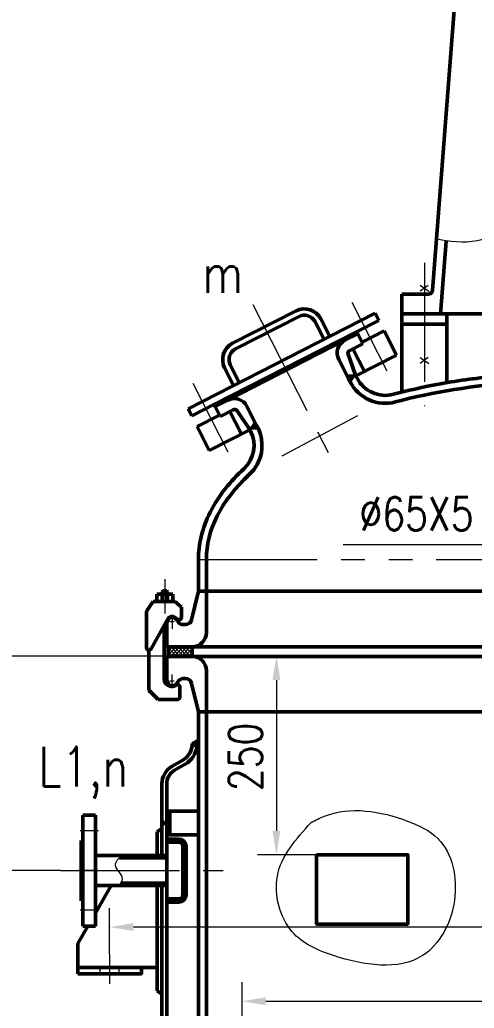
# Model space of a CAD drawing. Header units: millimetres. Extents: x -300 to 50368, y -660 to 14113.
# Drawn here: x 44308 to 44881, y 11544 to 12790 of the extents above; entities that cross this region are included whole.
import ezdxf

# ---------------------------------------------------------------- set-up
doc = ezdxf.new("R2010")
doc.units = ezdxf.units.MM
doc.header["$LTSCALE"] = 120
for name, pattern in [('CENTER', [2, 1.25, -0.25, 0.25, -0.25]), ('DASHED', [0.75, 0.5, -0.25]), ('PHANTOM', [2.5, 1.25, -0.25, 0.25, -0.25, 0.25, -0.25])]:
    doc.linetypes.add(name, pattern=pattern)
doc.layers.get('Defpoints').update_dxf_attribs({"lineweight": 18})
for name, color, linetype, lineweight in [('1轮廓实线层', 7, 'Continuous', 50), ('2细线层', 4, 'Continuous', 18), ('3中心线层', 1, 'CENTER', 18), ('4虚线层', 6, 'DASHED', 18), ('5剖面线层', 2, 'Continuous', 18), ('7标注层', 4, 'Continuous', 20), ('9双点划线层', 6, 'PHANTOM', 18)]:
    doc.layers.add(name, color=color, linetype=linetype, lineweight=lineweight)
doc.styles.add('PC_TEXTSTYLE', font='gbenor.shx', dxfattribs={"width": 0.8, "bigfont": 'gbcbig.shx'})
doc.styles.add('TH_GBDIM', font='romans.shx', dxfattribs={"width": 0.8, "bigfont": 'gbcbig.shx'})
doc.dimstyles.new('TH_GBDIM', dxfattribs={"dimscale": 12, "dimtxt": 3.5, "dimasz": 2.5, "dimexe": 2, "dimexo": 0, "dimgap": 1.5, "dimtad": 1, "dimdec": 0, "dimzin": 0, "dimdsep": 46, "dimtxsty": 'TH_GBDIM', "dimcen": 2.5, "dimclrd": 256, "dimclre": 256, "dimclrt": 256, "dimadec": 0, "dimazin": 0, "dimtfac": 0.714286, "dimtdec": 0, "dimtmove": 0, "dimatfit": 3, "dimfxl": 0, "dimtzin": 0, "dimlwd": -1, "dimlwe": -1, "dimarcsym": 0})
pattern_1 = [(45, (9505.66893, 469.9703), (-0.224506403, 0.224506403), []), (135, (9505.66893, 469.9703), (-0.224506403, -0.224506403), [])]
pattern_2 = [(135, (80480.48713, 469.9703), (0.224506403, 0.224506403), []), (45, (80480.48713, 469.9703), (0.224506403, -0.224506403), [])]

# ---------------------------------------------------------------- blocks, each defined once
blk = doc.blocks.new('*D142')
at = {"layer": '7标注层'}
for p, q in [((44727.8, 11987.7), (44607.5, 11987.7)), ((44631.5, 11957.7), (44631.5, 11767.7)), ((44682, 11737.7), (44607.5, 11737.7))]:
    blk.add_line(p, q, dxfattribs=at)
for points in [[(44626.5, 11957.7), (44636.5, 11957.7), (44631.5, 11987.7)], [(44626.5, 11767.7), (44636.5, 11767.7), (44631.5, 11737.7)]]:
    blk.add_solid(points, dxfattribs=at)
at = {"layer": 'Defpoints', "color": 0}
for p in [(44727.8, 11987.7), (44631.5, 11737.7), (44682, 11737.7)]:
    blk.add_point(p, dxfattribs=at)
at = {"layer": '7标注层', "insert": (44592.5, 11860.9), "char_height": 42, "attachment_point": 5, "rotation": 90, "style": 'TH_GBDIM'}
blk.add_mtext('250', dxfattribs=at)
blk = doc.blocks.new('*D157')
at = {"layer": '7标注层'}
for p, q in [((44495.1, 11987.7), (44262.5, 11987.7)), ((44286.5, 11747.7), (44286.5, 11957.7)), ((44359.2, 11717.7), (44262.5, 11717.7))]:
    blk.add_line(p, q, dxfattribs=at)
for points in [[(44281.5, 11957.7), (44291.5, 11957.7), (44286.5, 11987.7)], [(44281.5, 11747.7), (44291.5, 11747.7), (44286.5, 11717.7)]]:
    blk.add_solid(points, dxfattribs=at)
at = {"layer": 'Defpoints', "color": 0}
for p in [(44286.5, 11987.7), (44495.1, 11987.7), (44359.2, 11717.7)]:
    blk.add_point(p, dxfattribs=at)
at = {"layer": '7标注层', "insert": (44247.5, 11868.9), "char_height": 42, "attachment_point": 5, "rotation": 90, "style": 'TH_GBDIM'}
blk.add_mtext('270', dxfattribs=at)
blk = doc.blocks.new('*D159')
at = {"layer": '7标注层'}
for p, q in [((44421.1, 11612.5), (44421.1, 11670.5)), ((45565.1, 11626.5), (45565.1, 11670.5)), ((45535.1, 11646.5), (44451.1, 11646.5))]:
    blk.add_line(p, q, dxfattribs=at)
for points in [[(44451.1, 11651.5), (44451.1, 11641.5), (44421.1, 11646.5)], [(45535.1, 11651.5), (45535.1, 11641.5), (45565.1, 11646.5)]]:
    blk.add_solid(points, dxfattribs=at)
at = {"layer": 'Defpoints', "color": 0}
for p in [(44421.1, 11646.5), (45565.1, 11626.5), (44421.1, 11612.5)]:
    blk.add_point(p, dxfattribs=at)
at = {"layer": '7标注层', "insert": (45161, 11685.5), "char_height": 42, "attachment_point": 5, "style": 'TH_GBDIM'}
blk.add_mtext('%%C1140{}{}', dxfattribs=at)
blk = doc.blocks.new('*D164')
at = {"layer": '7标注层'}
for p, q in [((44588.1, 11487.7), (44588.1, 11577)), ((45398.1, 11487.7), (45398.1, 11577)), ((44618.1, 11553), (45368.1, 11553))]:
    blk.add_line(p, q, dxfattribs=at)
for points in [[(44618.1, 11558), (44618.1, 11548), (44588.1, 11553)], [(45368.1, 11558), (45368.1, 11548), (45398.1, 11553)]]:
    blk.add_solid(points, dxfattribs=at)
at = {"layer": 'Defpoints', "color": 0}
for p in [(45398.1, 11553), (44588.1, 11487.7), (45398.1, 11487.7)]:
    blk.add_point(p, dxfattribs=at)
at = {"layer": '7标注层', "insert": (45138.6, 11592), "char_height": 42, "attachment_point": 5, "style": 'TH_GBDIM'}
blk.add_mtext('%%C810{}{}', dxfattribs=at)
blk = doc.blocks.new('*D165')
at = {"layer": '7标注层'}
for p, q in [((44960.6, 12128.4), (44960.6, 12152.4)), ((45025.6, 12128.4), (45025.6, 12152.4)), ((44930.6, 12128.4), (44715.8, 12128.4)), ((45025.6, 12128.4), (44960.6, 12128.4)), ((45055.6, 12128.4), (45085.6, 12128.4))]:
    blk.add_line(p, q, dxfattribs=at)
for points in [[(44930.6, 12133.4), (44930.6, 12123.4), (44960.6, 12128.4)], [(45055.6, 12133.4), (45055.6, 12123.4), (45025.6, 12128.4)]]:
    blk.add_solid(points, dxfattribs=at)
at = {"layer": 'Defpoints', "color": 0}
for p in [(44960.6, 12128.4), (44960.6, 12128.4), (45025.6, 12128.4)]:
    blk.add_point(p, dxfattribs=at)
at = {"layer": '7标注层', "insert": (44808.2, 12167.4), "char_height": 42, "attachment_point": 5, "style": 'TH_GBDIM'}
blk.add_mtext('%%C65X5{}{}', dxfattribs=at)

msp = doc.modelspace()

# ---------------------------------------------------------------- hatches: boundary and pattern name
at = {"layer": '5剖面线层'}
h = msp.add_hatch(dxfattribs=at)
h.set_pattern_fill('ANSI37', color=256, angle=27, style=0)
h.set_pattern_definition([(72, (19433.2564, -2790.9225), (-3.01960444, 0.98112896), []), (162, (19433.2564, -2790.9225), (-0.98112896, -3.01960444), [])])
h.paths.add_polyline_path([(44732.66, 12396.83), (44716.62, 12388.66), (44717.98, 12385.98), (44734.02, 12394.16)])
h = msp.add_hatch(dxfattribs=at)
h.set_pattern_fill('ANSI37', color=256, scale=0.1, style=0)
h.set_pattern_definition(pattern_1)
h.paths.add_polyline_path([(44728.15, 12340.66), (44722.37, 12337.72), (44724.08, 12334.37)])
h.paths.add_polyline_path([(44728.15, 12340.66), (44728.16, 12340.68), (44720.67, 12341.06), (44722.37, 12337.72)])
h = msp.add_hatch(dxfattribs=at)
h.set_pattern_fill('ANSI37', color=256, angle=27, style=0)
h.set_pattern_definition([(72, (9505.669, 469.9703), (-3.01960444, 0.98112896), []), (162, (9505.669, 469.9703), (-0.98112896, -3.01960444), [])])
h.paths.add_polyline_path([(44568.71, 12313.29), (44552.67, 12305.12), (44554.04, 12302.45), (44570.07, 12310.62)])
h = msp.add_hatch(dxfattribs=at)
h.set_pattern_fill('ANSI37', color=256, scale=0.1, style=0)
h.set_pattern_definition(pattern_1)
h.paths.add_polyline_path([(44606.54, 12278.7), (44600.77, 12275.76), (44608.24, 12275.35, 0.0043324), (44607.85, 12276.13)])
h.paths.add_polyline_path([(44604.84, 12282.04), (44600.74, 12275.76), (44600.77, 12275.76), (44606.54, 12278.7)])
h = msp.add_hatch(dxfattribs=at)
h.set_pattern_fill('ANSI37', color=256, style=0)
h.set_pattern_definition([(45, (9505.669, 469.9703), (-2.24506403, 2.24506403), []), (135, (9505.669, 469.9703), (-2.24506403, -2.24506403), [])])
h.paths.add_polyline_path([(44525.08, 11987.69), (44525.08, 11999.69), (44495.08, 11999.69), (44495.08, 11987.69)])
h.paths.add_polyline_path([(45491.08, 11987.69), (45491.08, 11999.69), (45461.08, 11999.69), (45461.08, 11987.69)])
h = msp.add_hatch(dxfattribs=at)
h.set_pattern_fill('ANSI37', color=256, scale=0.1, style=0)
h.set_pattern_definition(pattern_2)
h.paths.add_polyline_path([(44533.08, 11882.18), (44533.08, 11877.69), (44525.29, 11877.69)])
h.paths.add_polyline_path([(44525.29, 11877.69), (44533.08, 11877.69), (44533.08, 11874.22), (44531.09, 11874.22)])
h = msp.add_hatch(dxfattribs=at)
h.set_pattern_fill('ANSI31', color=256, style=0)
h.set_pattern_definition([(45, (9505.669, 469.9703), (-2.24506403, 2.24506403), [])])
h.paths.add_polyline_path([(44493.09, 11792.69), (44497.09, 11792.69), (44497.09, 11762.69), (44493.09, 11762.69), (44493.09, 11777.69), (44493.09, 11777.69)])
h = msp.add_hatch(dxfattribs=at)
h.set_pattern_fill('ANSI37', color=256, scale=0.1, style=0)
h.set_pattern_definition(pattern_2)
h.paths.add_polyline_path([(44487.09, 11777.69), (44491.09, 11777.69), (44487.09, 11775.38)])
h.paths.add_polyline_path([(44487.09, 11780), (44491.09, 11777.69), (44487.09, 11777.69)])

# ---------------------------------------------------------------- linework, layer by layer
at = {"layer": '1轮廓实线层'}
for p, q in [((44873.99, 13038.57), (44828.38, 12448.95)), ((44838.37, 12419.34), (44845.45, 12510.85)), ((44789.63, 12444.34), (44789.63, 12419.34)), ((44789.63, 12444.34), (44823.4, 12444.34)), ((44576.24, 12382.22), (44656.43, 12423.08)), ((44520.07, 12299.73), (44756.19, 12420.04)), ((44579.87, 12375.1), (44660.06, 12415.96)), ((44680.24, 12409.4), (44691.59, 12387.13)), ((44687.37, 12413.03), (44698.72, 12390.76)), ((44732.66, 12396.83), (44760.72, 12411.13)), ((44756.19, 12420.04), (44760.72, 12411.13)), ((44789.63, 12419.34), (44789.63, 12320.69)), ((44789.63, 12419.34), (44960.58, 12419.34)), ((44846.53, 12419.34), (44846.53, 12332.57)), ((44552.67, 12305.12), (44732.66, 12396.83)), ((44734.02, 12394.16), (44732.66, 12396.83)), ((44739.47, 12383.46), (44767.53, 12397.76)), ((44782.97, 12367.47), (44767.53, 12397.76)), ((44789.63, 12406.47), (44846.53, 12406.47)), ((44570.07, 12310.62), (44717.98, 12385.98)), ((44717.98, 12385.98), (44716.62, 12388.66)), ((44717.98, 12385.98), (44734.02, 12394.16)), ((44734.02, 12394.16), (44740.38, 12381.68)), ((44723.91, 12373.29), (44740.38, 12381.68)), ((44727.9, 12375.33), (44742.43, 12346.81)), ((44722.37, 12337.72), (44710.12, 12361.77)), ((44721.96, 12368.38), (44731.28, 12342.26)), ((44782.97, 12367.47), (44731.74, 12341.37)), ((44566.19, 12351.29), (44577.54, 12329.01)), ((44573.32, 12354.92), (44584.67, 12332.65)), ((44720.66, 12341.06), (44728.16, 12340.68)), ((44722.37, 12337.72), (44731.28, 12342.26)), ((44722.37, 12337.72), (44731.28, 12342.26)), ((44722.37, 12337.72), (44724.3, 12333.94)), ((44728.16, 12340.68), (44724.08, 12334.37)), ((44728.16, 12340.68), (44730.09, 12341.67)), ((44731.28, 12342.26), (44733.21, 12338.48)), ((44554.04, 12302.45), (44570.07, 12310.62)), ((44570.07, 12310.62), (44568.71, 12313.29)), ((44524.61, 12290.82), (44520.07, 12299.73)), ((44552.67, 12305.12), (44524.61, 12290.82)), ((44554.04, 12302.45), (44552.67, 12305.12)), ((44560.39, 12289.98), (44554.04, 12302.45)), ((44576.86, 12298.37), (44560.39, 12289.98)), ((44572.87, 12296.33), (44587.39, 12267.82)), ((44581.98, 12297.06), (44597.63, 12274.16)), ((44606.54, 12278.7), (44594.28, 12302.76)), ((44559.48, 12291.76), (44531.42, 12277.46)), ((44560.39, 12289.98), (44559.48, 12291.76)), ((44546.85, 12247.16), (44531.42, 12277.46)), ((44546.85, 12247.16), (44598.09, 12273.27)), ((44606.54, 12278.7), (44597.63, 12274.16)), ((44597.63, 12274.16), (44598.94, 12271.59)), ((44600.74, 12275.76), (44598.81, 12274.78)), ((44604.84, 12282.05), (44600.74, 12275.76)), ((44600.74, 12275.76), (44608.24, 12275.35)), ((44606.54, 12278.7), (44607.85, 12276.13)), ((44533.08, 12109.69), (44533.08, 12069.69)), ((44543.08, 12069.69), (44543.08, 12109.69)), ((44480.72, 12066.25), (44500.72, 12066.25)), ((44480.72, 12066.25), (44480.72, 12056.76)), ((44487.22, 12069.14), (44488.22, 12070.14)), ((44487.22, 12069.14), (44487.22, 12056.76)), ((44487.22, 12069.14), (44494.22, 12069.14)), ((44488.22, 12070.14), (44493.22, 12070.14)), ((44493.22, 12070.14), (44494.22, 12069.14)), ((44494.22, 12069.14), (44494.22, 12056.76)), ((44500.72, 12056.76), (44500.72, 12066.25)), ((44533.08, 12069.69), (44524.54, 12033.83)), ((44960.58, 12069.69), (44533.08, 12069.69)), ((44543.08, 12017.69), (44543.08, 12069.69)), ((44467.62, 12044.55), (44475.91, 12056.76)), ((44475.91, 12056.76), (44503.55, 12056.76)), ((44503.55, 12056.76), (44511.6, 12049.69)), ((44511.6, 12036.77), (44511.6, 12049.69)), ((44467.62, 11998.57), (44467.62, 12044.55)), ((44494.48, 12034.96), (44473.29, 11997.22)), ((44497.08, 12036.69), (44493.08, 12029.76)), ((44500.14, 12036.69), (44497.08, 12036.69)), ((44501.72, 12037.81), (44506.92, 12034.29)), ((44489.97, 11957.48), (44489.97, 12026.93)), ((44493.08, 12001.69), (44493.08, 12029.76)), ((44493.08, 12001.69), (44493.08, 12029.76)), ((44506.2, 12033.19), (44507.07, 12031.69)), ((44513.99, 12027.69), (44516.76, 12027.69)), ((44493.08, 12001.69), (44493.08, 12001.69)), ((44493.08, 12001.69), (44495.08, 11999.69)), ((44495.08, 11999.69), (44960.58, 11999.69)), ((44495.08, 11999.69), (44495.08, 11987.69)), ((44525.08, 11999.69), (44525.08, 11987.69)), ((44470.69, 11995.57), (44470.69, 11945.24)), ((44493.08, 11985.69), (44495.08, 11987.69)), ((44493.08, 11985.69), (44493.08, 11957.62)), ((44493.08, 11985.69), (44493.08, 11957.62)), ((44493.08, 11985.69), (44493.08, 11985.69)), ((44495.08, 11987.69), (44960.58, 11987.69)), ((44513.99, 11959.69), (44516.76, 11959.69)), ((44543.08, 11969.69), (44543.08, 11917.69)), ((44497.08, 11950.69), (44493.08, 11957.62)), ((44500.14, 11950.69), (44497.08, 11950.69)), ((44503.1, 11950), (44504.86, 11951.55)), ((44506.2, 11954.19), (44507.07, 11955.69)), ((44509.73, 11949.2), (44509.73, 11936.42)), ((44533.08, 11917.69), (44524.54, 11953.54)), ((44470.69, 11945.24), (44482.19, 11933.43)), ((44506.96, 11933.43), (44482.19, 11933.43)), ((44533.08, 11917.69), (44533.08, 11212.69)), ((44960.58, 11917.69), (44533.08, 11917.69)), ((44543.08, 11917.69), (44543.08, 11212.69)), ((44525.29, 11877.69), (44533.08, 11882.18)), ((44531.09, 11874.22), (44525.29, 11877.69)), ((44533.08, 11877.69), (44525.29, 11877.69)), ((44533.08, 11874.22), (44531.09, 11874.22)), ((44493.09, 11792.69), (44533.08, 11792.69)), ((44497.09, 11792.69), (44497.09, 11762.69)), ((44487.09, 11780), (44487.09, 11736.68)), ((44491.09, 11777.69), (44487.09, 11780)), ((44493.09, 11777.69), (44487.09, 11777.69)), ((44491.09, 11777.69), (44487.09, 11775.38)), ((44493.09, 11777.69), (44493.08, 11172.69)), ((44481.09, 11766.38), (44487.09, 11770.61)), ((44481.09, 11766.38), (44481.09, 11736.69)), ((44533.08, 11762.69), (44493.09, 11762.69)), ((44493.09, 11757.46), (44508.48, 11757.46)), ((44493.09, 11753.46), (44508.48, 11753.46)), ((44513.48, 11748.46), (44513.48, 11686.92)), ((44517.48, 11748.46), (44517.48, 11686.92)), ((44403.1, 11736.68), (44493.1, 11736.68)), ((44433.35, 11733.68), (44493.1, 11733.68)), ((44403.09, 11647.69), (44403.09, 11717.69)), ((44403.09, 11664.03), (44422.98, 11698.69)), ((44403.1, 11698.68), (44493.1, 11698.68)), ((44435.22, 11701.68), (44493.1, 11701.68)), ((44481.09, 11566), (44481.09, 11698.68)), ((44487.09, 11698.68), (44487.08, 11212.69)), ((44385.09, 11679.69), (44387.09, 11679.69)), ((44493.09, 11681.92), (44508.48, 11681.92)), ((44493.09, 11677.92), (44508.48, 11677.92)), ((44381.09, 11625.69), (44393.71, 11647.69)), ((44387.09, 11647.69), (44403.09, 11647.69)), ((44381.09, 11595.69), (44381.09, 11625.69)), ((44381.09, 11595.69), (44481.09, 11595.69)), ((44461.09, 11587.69), (44461.09, 11587.69)), ((44481.09, 11566), (44487.09, 11561.76))]:
    msp.add_line(p, q, dxfattribs=at)
at = {"layer": '1轮廓实线层', "extrusion": (7.49855e-33, -1.22465e-16, -1)}
for p, q in [((44387.09, 11647.69), (44387.09, 11787.69)), ((44387.09, 11787.69), (44403.09, 11787.69)), ((44403.09, 11787.69), (44403.09, 11717.69)), ((44385.09, 11679.69), (44385.09, 11755.69)), ((44385.09, 11755.69), (44387.09, 11755.69))]:
    msp.add_line(p, q, dxfattribs=at)
at = {"layer": '1轮廓实线层'}
for points in [[(44487.09, 11780), (44487.09, 11807.69), (44487.09, 11826.77, -0.2679492), (44500.09, 11849.28), (44513.29, 11856.9)], [(44493.09, 11777.69), (44493.09, 11807.69), (44493.09, 11826.77, -0.2679492), (44503.09, 11844.09), (44516.29, 11851.71)]]:
    msp.add_lwpolyline(points, format="xyb", dxfattribs=at)
for points in [[(44682.05, 11737.69), (44797.21, 11737.69), (44797.21, 11650.31), (44682.05, 11650.31)], [(44381.09, 11587.69), (44381.09, 11595.69), (44461.09, 11595.69), (44461.09, 11587.69)]]:
    msp.add_lwpolyline(points, close=True, dxfattribs=at)
for centre, radius, start, end in [((44823.4, 12449.34), 5, 270, 355.57684), ((44666.87, 12402.59), 23, 27, 117), ((44666.87, 12402.59), 15, 27, 117), ((44726.15, 12369.95), 18, 117, 207), ((44586.68, 12361.73), 23, 117, 207), ((44586.68, 12361.73), 15, 117, 207), ((44725.72, 12369.73), 4, 117, 199.64762), ((44768.85, 12356.64), 50, 207, 284.89777), ((44768.85, 12356.64), 40, 207, 284.89674), ((44578.25, 12294.58), 18, 27, 117), ((44578.68, 12294.8), 4, 34.35238, 117), ((44563.3, 12253.43), 40, 312.75766, 27), ((44563.3, 12253.43), 50, 312.75692, 27), ((44499.92, 12031.75), 6.32, 73.47897, 151.88513), ((44500.14, 12029.69), 7, 30, 90), ((44508.6, 12036.77), 3, 235.88553, 0), ((44513.99, 12035.69), 8, 210, 270), ((44516.76, 12035.69), 8, 270, 346.6075), ((44525.08, 12017.69), 18, 270, 360), ((44470.62, 11998.57), 3, 180, 333.12186), ((44525.08, 11969.69), 18, 0, 90), ((44513.99, 11951.69), 8, 90, 150), ((44516.76, 11951.69), 8, 13.3925, 90), ((44499.82, 11959.51), 10.05, 191.66506, 289.02764), ((44500.14, 11957.69), 7, 270, 330), ((44506.73, 11949.2), 3, 0, 128.65981), ((44506.73, 11936.42), 3, 270, 0), ((44501.29, 11877.69), 24, 300, 0), ((44501.29, 11877.69), 30, 300, 353.36926), ((44508.48, 11748.46), 9, 0, 90), ((44508.48, 11748.46), 5, 0, 90), ((44508.48, 11686.92), 5, 270, 0), ((44508.48, 11686.92), 9, 270, 0)]:
    msp.add_arc(centre, radius, start, end, dxfattribs=at)
for start_param, end_param in [(1.7016437, 2.0597737), (2.6458663, 3.1415927)]:
    msp.add_ellipse((44993.08, 12109.69), major_axis=(450, 0), ratio=0.5000003, start_param=start_param, end_param=end_param, dxfattribs=at)
for points, knots in [([(44931.87, 12342.62), (44923.52, 12342.05), (44915.19, 12341.37), (44882.07, 12338.18), (44857.61, 12334.74), (44815.13, 12326.81), (44796.83, 12322.69), (44779.13, 12317.98)], [1.7057228, 1.7057228, 1.7057228, 1.7057228, 1.76128979, 1.76128979, 1.92804276, 1.92804276, 2.05977564, 2.05977564, 2.05977564, 2.05977564]), ([(44590.46, 12224.06), (44581.85, 12216.09), (44574.12, 12207.84), (44559.62, 12189.68), (44553.13, 12179.7), (44542.76, 12159.23), (44538.88, 12148.75), (44534.19, 12128.71), (44533.08, 12119.2), (44533.08, 12109.69)], [2.64586464, 2.64586464, 2.64586464, 2.64586464, 2.76180757, 2.76180757, 2.89345057, 2.89345057, 3.02509356, 3.02509356, 3.14159265, 3.14159265, 3.14159265, 3.14159265])]:
    msp.add_open_spline(points, degree=3, knots=knots, dxfattribs=at)
at = {"layer": '2细线层', "linetype": 'Continuous'}
for p, q in [((44823.02, 12455.13), (44812.61, 12447.85)), ((44812.69, 12455.43), (44823.55, 12447.85)), ((44823.02, 12364.16), (44812.61, 12356.88)), ((44812.69, 12364.47), (44823.55, 12356.88))]:
    msp.add_line(p, q, dxfattribs=at)
at = {"layer": '2细线层'}
msp.add_line((44638.85, 12240.21), (44734.31, 12291.31), dxfattribs=at)
at = {"layer": '3中心线层'}
for p, q in [((44818.08, 12483.77), (44818.08, 12303.18)), ((44726.58, 12434.09), (44770.74, 12347.43)), ((44601.78, 12431.21), (44696.82, 12244.69)), ((44526.1, 12331.94), (44570.26, 12245.28)), ((44490.72, 12084.8), (44490.72, 12041.7)), ((44499.92, 12036.57), (44499.92, 12022.43)), ((44502.47, 12031), (44496.84, 12031)), ((44499.92, 11950.81), (44499.92, 11964.95)), ((44502.47, 11956.38), (44496.84, 11956.38)), ((44359.24, 11717.68), (44564.52, 11717.68)), ((44406.09, 11717.69), (44382.09, 11717.69)), ((44407.09, 11667.69), (44384.09, 11667.69)), ((44421.09, 11612.47), (44421.09, 11574.85))]:
    msp.add_line(p, q, dxfattribs=at)
at = {"layer": '3中心线层', "extrusion": (7.49855e-33, -1.22465e-16, -1)}
msp.add_line((44407.09, 11767.69), (44384.09, 11767.69), dxfattribs=at)
at = {"layer": '4虚线层'}
for p, q in [((44409.09, 11587.69), (44409.09, 11595.69)), ((44433.09, 11587.69), (44433.09, 11595.69))]:
    msp.add_line(p, q, dxfattribs=at)
at = {"layer": '5剖面线层'}
msp.add_lwpolyline([(44833.42, 12514.07), (44835.03, 12513.72), (44840, 12512.73), (44845.82, 12511.73), (44852.15, 12510.88), (44858.69, 12510.32), (44865.3, 12510.11), (44871.88, 12510.28), (44878.34, 12510.88), (44884.53, 12511.89), (44890.19, 12513.13), (44894.99, 12514.38), (44897.27, 12515.03)], dxfattribs=at)
for points in [[(44675.22, 11778.26), (44632.68, 11710.54), (44651.43, 11640.57), (44703.55, 11610.48), (44815.8, 11610.48), (44856, 11680.12), (44835.15, 11757.93), (44796.82, 11780.06), (44692.16, 11786.31), (44675.22, 11778.26)], [(44433.03, 11698.68), (44437.4, 11707.18), (44428.55, 11724.55), (44436.34, 11736.68)]]:
    msp.add_spline(points, degree=3, dxfattribs=at)
at = {"layer": '9双点划线层'}
msp.add_line((44533.08, 12109.69), (45453.08, 12109.69), dxfattribs=at)

# ---------------------------------------------------------------- texts
at = {"layer": '1轮廓实线层', "style": 'PC_TEXTSTYLE'}
msp.add_text('TH_SUPERPART', height=1e-29, rotation=90, dxfattribs=at).set_placement((44385.09, 11717.69))
at = {"layer": '2细线层', "style": 'TH_GBDIM', "width": 0.8}
for s, p in [('m', (44538.11, 12445.67)), ('L1,n', (44331.26, 11823.78))]:
    msp.add_text(s, height=50, dxfattribs=at).set_placement(p)

# ---------------------------------------------------------------- dimensions: what is measured, and where the dimension line sits
at = {"layer": '7标注层'}
dim = msp.add_linear_dim(base=(44960.58, 12128.42), p1=(45025.58, 12128.42), p2=(44960.58, 12128.42), text='%%C<>X5{}{}', dimstyle='TH_GBDIM', override={"dimgap": 1.5, "dimtad": 1, "dimjust": 0, "dimdec": 0, "dimlfac": 1, "dimse1": 0, "dimse2": 0, "dimsd1": 0, "dimsd2": 0}, dxfattribs=at)
dim.commit()
dim.dimension.update_dxf_attribs({"geometry": '*D165', "text_midpoint": (44808.18, 12167.42)})
for base, p1, p2, picture, middle in [((44286.53, 11987.69), (44359.24, 11717.68), (44495.08, 11987.69), '*D157', (44286.53, 11868.87)), ((44631.55, 11737.69), (44727.83, 11987.69), (44682.05, 11737.69), '*D142', (44631.55, 11860.86))]:
    dim = msp.add_linear_dim(base=base, p1=p1, p2=p2, angle=90, dimstyle='TH_GBDIM', dxfattribs=at)
    dim.commit()
    dim.dimension.update_dxf_attribs({"geometry": picture, "text_midpoint": middle, "dimtype": 160})
for base, p1, p2, text, picture, middle in [((44421.09, 11646.47), (45565.07, 11626.52), (44421.09, 11612.47), '%%C1140{}{}', '*D159', (45161, 11646.47)), ((45398.08, 11553.01), (44588.08, 11487.69), (45398.08, 11487.69), '%%C<>{}{}', '*D164', (45138.63, 11553.01))]:
    dim = msp.add_linear_dim(base=base, p1=p1, p2=p2, text=text, dimstyle='TH_GBDIM', override={"dimgap": 1.5, "dimtad": 1, "dimjust": 0, "dimdec": 0, "dimlfac": 1, "dimse1": 0, "dimse2": 0, "dimsd1": 0, "dimsd2": 0}, dxfattribs=at)
    dim.commit()
    dim.dimension.update_dxf_attribs({"geometry": picture, "text_midpoint": middle, "dimtype": 160})

doc.saveas('drawing.dxf')
